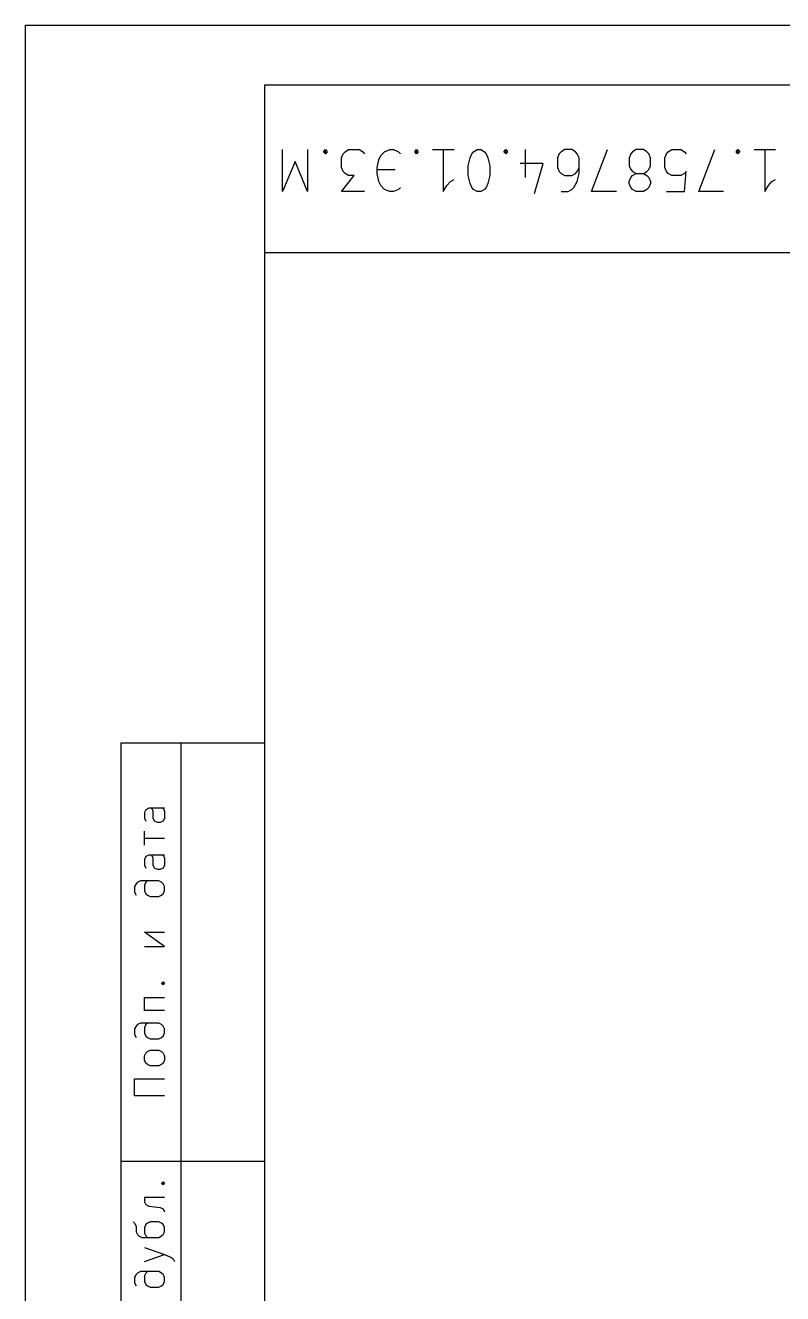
# Model space of a CAD drawing. Extents: x -19 to 278, y -13 to 197.
# Drawn here: x -19.2 to 44.2, y 90.9 to 196.9 of the extents above; entities that cross this region are included whole.
import ezdxf

# ---------------------------------------------------------------- set-up
doc = ezdxf.new("R2010")
doc.units = 0
doc.header["$MEASUREMENT"] = 0
doc.layers.get('0').update_dxf_attribs({"linetype": 'CONTINUOUS'})
doc.layers.add('BLACK', color=7, linetype='CONTINUOUS')

msp = doc.modelspace()

# ---------------------------------------------------------------- linework, layer by layer
at = {"linetype": 'Continuous'}
msp.add_lwpolyline([(-19.21, 196.94), (277.79, 196.94), (277.79, -13.06), (-19.21, -13.06)], close=True, dxfattribs=at)
at = {"layer": 'BLACK', "linetype": 'Continuous'}
for p, q in [((272.79, 191.94), (0.79, 191.94)), ((0.79, 191.94), (0.79, -8.07)), ((2.31, 183.04), (2.31, 186.54)), ((4.4, 186.54), (4.4, 183.04)), ((5.75, 186.37), (5.9, 186.54)), ((5.9, 186.2), (5.75, 186.37)), ((5.9, 186.54), (6.05, 186.37)), ((5.9, 186.2), (5.9, 186.54)), ((6.05, 186.37), (5.9, 186.2)), ((7.24, 185.87), (7.39, 186.2)), ((7.24, 185.04), (7.24, 185.87)), ((7.39, 186.2), (7.54, 186.37)), ((7.54, 186.37), (7.84, 186.54)), ((7.84, 186.54), (8.74, 186.54)), ((8.74, 186.54), (9.03, 186.37)), ((9.03, 186.37), (9.18, 186.2)), ((10.23, 185.04), (10.38, 185.7)), ((10.38, 185.7), (10.53, 186.04)), ((10.53, 186.04), (10.83, 186.37)), ((10.83, 186.37), (11.28, 186.54)), ((11.28, 186.54), (11.58, 186.54)), ((11.58, 186.54), (12.02, 186.37)), ((12.02, 186.37), (12.17, 186.2)), ((13.37, 186.37), (13.52, 186.54)), ((13.52, 186.2), (13.37, 186.37)), ((13.52, 186.54), (13.67, 186.37)), ((13.52, 186.2), (13.52, 186.54)), ((13.67, 186.37), (13.52, 186.2)), ((14.86, 186.54), (16.66, 186.54)), ((15.76, 186.54), (15.76, 183.04)), ((17.85, 185.2), (18, 185.87)), ((18, 185.87), (18.15, 186.2)), ((18.15, 186.2), (18.3, 186.37)), ((18.3, 186.37), (18.6, 186.54)), ((18.6, 186.54), (18.9, 186.54)), ((18.9, 186.54), (19.2, 186.37)), ((19.2, 186.37), (19.35, 186.2)), ((19.35, 186.2), (19.5, 185.87)), ((19.5, 185.87), (19.65, 185.2)), ((20.84, 186.37), (20.99, 186.54)), ((20.99, 186.2), (20.84, 186.37)), ((20.99, 186.54), (21.14, 186.37)), ((20.99, 186.2), (20.99, 186.54)), ((21.14, 186.37), (20.99, 186.2)), ((22.64, 184.2), (22.64, 186.54)), ((25.47, 186.2), (25.33, 185.87)), ((25.33, 185.87), (25.33, 185.04)), ((25.62, 186.37), (25.47, 186.2)), ((25.92, 186.54), (25.62, 186.37)), ((26.52, 186.54), (25.92, 186.54)), ((26.82, 186.37), (26.52, 186.54)), ((26.97, 186.2), (26.82, 186.37)), ((27.12, 185.87), (26.97, 186.2)), ((27.12, 184.54), (27.12, 185.87)), ((28.16, 183.04), (29.51, 186.54)), ((31.45, 186.2), (31.3, 185.87)), ((31.3, 185.87), (31.3, 185.2)), ((31.6, 186.37), (31.45, 186.2)), ((31.9, 186.54), (31.6, 186.37)), ((32.5, 186.54), (31.9, 186.54)), ((32.8, 186.37), (32.5, 186.54)), ((32.95, 186.2), (32.8, 186.37)), ((33.1, 185.87), (32.95, 186.2)), ((33.1, 185.2), (33.1, 185.87)), ((34.29, 185.87), (34.44, 186.2)), ((34.29, 185.04), (34.29, 185.87)), ((34.44, 186.2), (34.59, 186.37)), ((34.59, 186.37), (34.89, 186.54)), ((34.89, 186.54), (35.64, 186.54)), ((35.64, 186.54), (35.94, 186.37)), ((35.94, 186.37), (36.09, 186.2)), ((37.13, 183.04), (38.48, 186.54)), ((40.27, 186.37), (40.42, 186.54)), ((40.42, 186.2), (40.27, 186.37)), ((40.42, 186.54), (40.57, 186.37)), ((40.42, 186.2), (40.42, 186.54)), ((40.57, 186.37), (40.42, 186.2)), ((41.77, 186.54), (43.56, 186.54)), ((42.66, 186.54), (42.66, 183.04)), ((3.36, 185.54), (2.31, 183.04)), ((4.4, 183.04), (3.36, 185.54)), ((7.39, 184.7), (7.24, 185.04)), ((7.54, 184.54), (7.39, 184.7)), ((10.23, 184.54), (10.23, 185.04)), ((10.23, 184.87), (11.73, 184.87)), ((17.85, 184.37), (17.85, 185.2)), ((19.65, 185.2), (19.65, 184.37)), ((24.13, 185.37), (22.19, 185.37)), ((23.38, 182.87), (24.13, 185.37)), ((25.33, 185.04), (25.47, 184.7)), ((25.47, 184.7), (25.62, 184.54)), ((26.82, 184.54), (26.97, 184.7)), ((26.97, 184.7), (27.12, 185.04)), ((31.3, 185.2), (31.45, 184.87)), ((31.45, 184.87), (31.6, 184.7)), ((31.6, 184.7), (31.9, 184.54)), ((32.5, 184.54), (32.8, 184.7)), ((32.8, 184.7), (32.95, 184.87)), ((32.95, 184.87), (33.1, 185.2)), ((34.44, 184.7), (34.29, 185.04)), ((34.59, 184.54), (34.44, 184.7)), ((35.94, 183.04), (36.09, 184.7)), ((36.09, 184.7), (35.94, 184.54)), ((7.24, 183.04), (8.29, 184.37)), ((7.84, 184.37), (7.54, 184.54)), ((8.29, 184.37), (7.84, 184.37)), ((10.38, 183.87), (10.23, 184.54)), ((10.53, 183.54), (10.38, 183.87)), ((10.83, 183.2), (10.53, 183.54)), ((15.76, 183.04), (16.06, 183.54)), ((16.06, 183.54), (16.36, 183.87)), ((16.36, 183.87), (16.66, 184.04)), ((18, 183.7), (17.85, 184.37)), ((18.15, 183.37), (18, 183.7)), ((19.5, 183.7), (19.35, 183.37)), ((19.65, 184.37), (19.5, 183.7)), ((25.62, 184.54), (25.92, 184.37)), ((25.92, 184.37), (26.52, 184.37)), ((26.52, 184.37), (26.82, 184.54)), ((26.67, 183.37), (26.97, 183.87)), ((26.97, 183.87), (27.12, 184.54)), ((31.3, 183.87), (31.45, 184.2)), ((31.3, 183.7), (31.3, 183.87)), ((31.45, 183.37), (31.3, 183.7)), ((31.45, 184.2), (31.6, 184.37)), ((31.6, 184.37), (31.9, 184.54)), ((31.9, 184.54), (32.5, 184.54)), ((32.5, 184.54), (32.8, 184.37)), ((32.8, 184.37), (32.95, 184.2)), ((32.95, 184.2), (33.1, 183.87)), ((33.1, 183.7), (32.95, 183.37)), ((33.1, 183.87), (33.1, 183.7)), ((34.89, 184.37), (34.59, 184.54)), ((35.64, 184.37), (34.89, 184.37)), ((35.94, 184.54), (35.64, 184.37)), ((42.66, 183.04), (42.96, 183.54)), ((42.96, 183.54), (43.26, 183.87)), ((43.26, 183.87), (43.56, 184.04)), ((9.18, 183.04), (7.24, 183.04)), ((11.28, 183.04), (10.83, 183.2)), ((11.58, 183.04), (11.28, 183.04)), ((12.02, 183.2), (11.58, 183.04)), ((12.17, 183.37), (12.02, 183.2)), ((18.3, 183.2), (18.15, 183.37)), ((18.6, 183.04), (18.3, 183.2)), ((18.9, 183.04), (18.6, 183.04)), ((19.2, 183.2), (18.9, 183.04)), ((19.35, 183.37), (19.2, 183.2)), ((25.62, 183.04), (26.22, 183.04)), ((26.22, 183.04), (26.52, 183.2)), ((26.52, 183.2), (26.67, 183.37)), ((30.26, 183.04), (28.16, 183.04)), ((31.6, 183.2), (31.45, 183.37)), ((31.9, 183.04), (31.6, 183.2)), ((32.5, 183.04), (31.9, 183.04)), ((32.8, 183.2), (32.5, 183.04)), ((32.95, 183.37), (32.8, 183.2)), ((34.44, 183.04), (35.94, 183.04)), ((39.22, 183.04), (37.13, 183.04)), ((0.79, 177.94), (70.79, 177.94)), ((-11.21, 136.93), (0.79, 136.93)), ((-11.21, 136.93), (-11.21, -8.07)), ((-6.21, 136.93), (-6.21, -8.07)), ((-9.12, 131.33), (-9.24, 131.1)), ((-9.24, 131.1), (-9.24, 130.62)), ((-9.24, 130.62), (-9.12, 130.38)), ((-8.88, 131.45), (-9.12, 131.33)), ((-7.57, 131.45), (-8.88, 131.45)), ((-8.52, 131.21), (-8.64, 131.45)), ((-8.52, 130.62), (-8.52, 131.21)), ((-8.4, 130.38), (-8.52, 130.62)), ((-7.69, 131.45), (-7.57, 131.21)), ((-7.57, 130.62), (-7.69, 130.38)), ((-7.57, 131.21), (-7.57, 130.62)), ((-9.24, 128.36), (-9.24, 129.55)), ((-8.16, 130.26), (-8.4, 130.38)), ((-7.93, 130.26), (-8.16, 130.26)), ((-7.69, 130.38), (-7.93, 130.26)), ((-9.24, 128.95), (-7.57, 128.95)), ((-9.12, 127.41), (-9.24, 127.17)), ((-8.88, 127.52), (-9.12, 127.41)), ((-7.57, 127.52), (-8.88, 127.52)), ((-8.52, 127.29), (-8.64, 127.52)), ((-7.69, 127.52), (-7.57, 127.29)), ((-9.24, 127.17), (-9.24, 126.69)), ((-9.24, 126.69), (-9.12, 126.45)), ((-8.52, 126.69), (-8.52, 127.29)), ((-8.4, 126.45), (-8.52, 126.69)), ((-8.16, 126.33), (-8.4, 126.45)), ((-7.93, 126.33), (-8.16, 126.33)), ((-7.69, 126.45), (-7.93, 126.33)), ((-7.57, 126.69), (-7.69, 126.45)), ((-7.57, 127.29), (-7.57, 126.69)), ((-9.83, 125.26), (-9.95, 125.14)), ((-9.59, 125.38), (-9.83, 125.26)), ((-8.05, 125.38), (-9.59, 125.38)), ((-9.12, 125.26), (-9.24, 125.02)), ((-9, 125.38), (-9.12, 125.26)), ((-7.81, 125.26), (-8.05, 125.38)), ((-7.69, 125.14), (-7.81, 125.26)), ((-9.95, 125.14), (-10.07, 124.91)), ((-10.07, 124.91), (-10.07, 124.43)), ((-10.07, 124.43), (-9.95, 124.19)), ((-9.24, 125.02), (-9.24, 124.55)), ((-9.24, 124.55), (-9.12, 124.31)), ((-9.12, 124.31), (-9, 124.19)), ((-9, 124.19), (-8.76, 124.07)), ((-8.05, 124.07), (-7.81, 124.19)), ((-7.81, 124.19), (-7.69, 124.31)), ((-7.57, 124.91), (-7.69, 125.14)), ((-7.69, 124.31), (-7.57, 124.55)), ((-7.57, 124.55), (-7.57, 124.91)), ((-8.76, 124.07), (-8.05, 124.07)), ((-7.57, 119.9), (-9.24, 121.1)), ((-9.24, 121.1), (-7.57, 121.1)), ((-9.24, 119.9), (-7.57, 119.9)), ((-7.81, 116.81), (-7.69, 116.93)), ((-7.69, 116.69), (-7.81, 116.81)), ((-7.81, 116.81), (-7.57, 116.81)), ((-7.69, 116.93), (-7.57, 116.81)), ((-7.57, 116.81), (-7.69, 116.69)), ((-9.24, 114.55), (-9.24, 115.62)), ((-9.24, 115.62), (-7.57, 115.62)), ((-7.57, 114.55), (-9.24, 114.55)), ((-9.95, 113.24), (-10.07, 113)), ((-10.07, 113), (-10.07, 112.52)), ((-10.07, 112.52), (-9.95, 112.29)), ((-9.83, 113.36), (-9.95, 113.24)), ((-9.59, 113.48), (-9.83, 113.36)), ((-8.05, 113.48), (-9.59, 113.48)), ((-9.12, 113.36), (-9.24, 113.12)), ((-9.24, 113.12), (-9.24, 112.64)), ((-9.24, 112.64), (-9.12, 112.4)), ((-9, 113.48), (-9.12, 113.36)), ((-7.81, 113.36), (-8.05, 113.48)), ((-7.69, 113.24), (-7.81, 113.36)), ((-7.57, 113), (-7.69, 113.24)), ((-7.69, 112.4), (-7.57, 112.64)), ((-7.57, 112.64), (-7.57, 113)), ((-9.12, 112.4), (-9, 112.29)), ((-9, 112.29), (-8.76, 112.17)), ((-8.76, 112.17), (-8.05, 112.17)), ((-8.05, 112.17), (-7.81, 112.29)), ((-7.81, 112.29), (-7.69, 112.4)), ((-9.24, 110.74), (-9.12, 110.98)), ((-9.24, 110.38), (-9.24, 110.74)), ((-9.12, 110.14), (-9.24, 110.38)), ((-9.12, 110.98), (-9, 111.1)), ((-9, 111.1), (-8.76, 111.21)), ((-8.76, 111.21), (-8.05, 111.21)), ((-8.05, 111.21), (-7.81, 111.1)), ((-7.81, 111.1), (-7.69, 110.98)), ((-7.69, 110.98), (-7.57, 110.74)), ((-7.57, 110.38), (-7.69, 110.14)), ((-7.57, 110.74), (-7.57, 110.38)), ((-9, 110.02), (-9.12, 110.14)), ((-8.76, 109.9), (-9, 110.02)), ((-8.05, 109.9), (-8.76, 109.9)), ((-7.81, 110.02), (-8.05, 109.9)), ((-7.69, 110.14), (-7.81, 110.02)), ((-10.07, 107.41), (-10.07, 108.83)), ((-10.07, 108.83), (-7.57, 108.83)), ((-7.57, 107.41), (-10.07, 107.41)), ((-11.21, 101.93), (0.79, 101.93)), ((-7.81, 100.08), (-7.69, 100.2)), ((-7.69, 99.96), (-7.81, 100.08)), ((-7.81, 100.08), (-7.57, 100.08)), ((-7.69, 100.2), (-7.57, 100.08)), ((-7.57, 100.08), (-7.69, 99.96)), ((-7.57, 98.89), (-9.24, 98.89)), ((-9.24, 98.89), (-9.24, 98.54)), ((-9.24, 98.54), (-9.12, 98.3)), ((-9.12, 98.3), (-8.88, 98.18)), ((-8.88, 98.18), (-7.93, 98.06)), ((-7.93, 98.06), (-7.69, 97.94)), ((-7.69, 97.94), (-7.57, 97.7)), ((-10.19, 96.87), (-10.07, 96.75)), ((-10.07, 96.75), (-9.95, 96.51)), ((-9.12, 96.63), (-9.24, 96.39)), ((-9, 96.75), (-9.12, 96.63)), ((-8.76, 96.87), (-9, 96.75)), ((-8.05, 96.87), (-8.76, 96.87)), ((-7.81, 96.75), (-8.05, 96.87)), ((-7.69, 96.63), (-7.81, 96.75)), ((-7.57, 96.39), (-7.69, 96.63)), ((-9.95, 96.51), (-9.95, 96.04)), ((-9.95, 96.04), (-9.83, 95.8)), ((-9.83, 95.8), (-9.71, 95.68)), ((-9.71, 95.68), (-9.47, 95.56)), ((-9.47, 95.56), (-8.05, 95.56)), ((-9.24, 96.39), (-9.24, 95.92)), ((-9.24, 95.92), (-9.12, 95.68)), ((-9.12, 95.68), (-9, 95.56)), ((-8.05, 95.56), (-7.81, 95.68)), ((-7.81, 95.68), (-7.69, 95.8)), ((-7.69, 95.8), (-7.57, 96.04)), ((-7.57, 96.04), (-7.57, 96.39)), ((-9.24, 94.73), (-7.57, 94.13)), ((-9.24, 93.54), (-7.57, 94.13)), ((-7.57, 94.13), (-6.97, 93.89)), ((-6.97, 93.89), (-6.85, 93.77)), ((-6.85, 93.77), (-6.74, 93.54)), ((-9.95, 92.46), (-10.07, 92.23)), ((-9.83, 92.58), (-9.95, 92.46)), ((-9.59, 92.7), (-9.83, 92.58)), ((-8.05, 92.7), (-9.59, 92.7)), ((-9.12, 92.58), (-9.24, 92.35)), ((-9.24, 92.35), (-9.24, 91.87)), ((-9, 92.7), (-9.12, 92.58)), ((-7.81, 92.58), (-8.05, 92.7)), ((-7.69, 92.46), (-7.81, 92.58)), ((-7.57, 92.23), (-7.69, 92.46)), ((-10.07, 92.23), (-10.07, 91.75)), ((-10.07, 91.75), (-9.95, 91.51)), ((-9.24, 91.87), (-9.12, 91.63)), ((-9.12, 91.63), (-9, 91.51)), ((-9, 91.51), (-8.76, 91.39)), ((-8.76, 91.39), (-8.05, 91.39)), ((-8.05, 91.39), (-7.81, 91.51)), ((-7.81, 91.51), (-7.69, 91.63)), ((-7.69, 91.63), (-7.57, 91.87)), ((-7.57, 91.87), (-7.57, 92.23))]:
    msp.add_line(p, q, dxfattribs=at)

doc.saveas('drawing.dxf')
